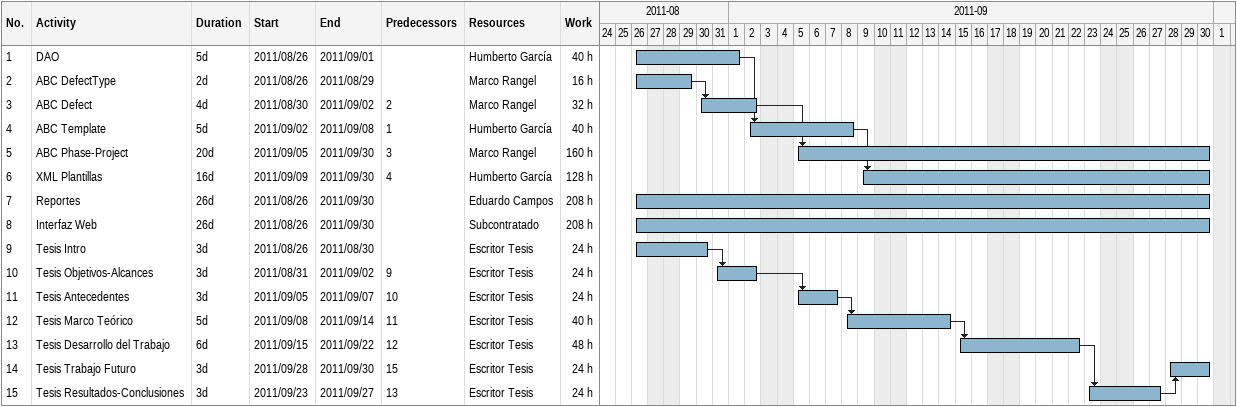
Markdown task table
| ID | Task | Duration | Start | Finish | Predecessors | Resources | Work (h) |
|---|---|---|---|---|---|---|---|
| 1 | DAO | 5d | 2011-08-26 | 2011-09-01 |  | Humberto García | 40 |
| 2 | ABC DefectType | 2d | 2011-08-26 | 2011-08-29 |  | Marco Rangel | 16 |
| 3 | ABC Defect | 4d | 2011-08-30 | 2011-09-02 | 2 | Marco Rangel | 32 |
| 4 | ABC Template | 5d | 2011-09-02 | 2011-09-08 | 1 | Humberto García | 40 |
| 5 | ABC Phase-Project | 20d | 2011-09-05 | 2011-09-30 | 3 | Marco Rangel | 160 |
| 6 | XML Plantillas | 16d | 2011-09-09 | 2011-09-30 | 4 | Humberto García | 128 |
| 7 | Reportes | 26d | 2011-08-26 | 2011-09-30 |  | Eduardo Campos | 208 |
| 8 | Interfaz Web | 26d | 2011-08-26 | 2011-09-30 |  | Subcontratado | 208 |
| 9 | Tesis Intro | 3d | 2011-08-26 | 2011-08-30 |  | Escritor Tesis | 24 |
| 10 | Tesis Objetivos-Alcances | 3d | 2011-08-31 | 2011-09-02 | 9 | Escritor Tesis | 24 |
| 11 | Tesis Antecedentes | 3d | 2011-09-05 | 2011-09-07 | 10 | Escritor Tesis | 24 |
| 12 | Tesis Marco Teórico | 5d | 2011-09-08 | 2011-09-14 | 11 | Escritor Tesis | 40 |
| 13 | Tesis Desarrollo del Trabajo | 6d | 2011-09-15 | 2011-09-22 | 12 | Escritor Tesis | 48 |
| 14 | Tesis Trabajo Futuro | 3d | 2011-09-28 | 2011-09-30 | 15 | Escritor Tesis | 24 |
| 15 | Tesis Resultados-Conclusiones | 3d | 2011-09-23 | 2011-09-27 | 13 | Escritor Tesis | 24 |
